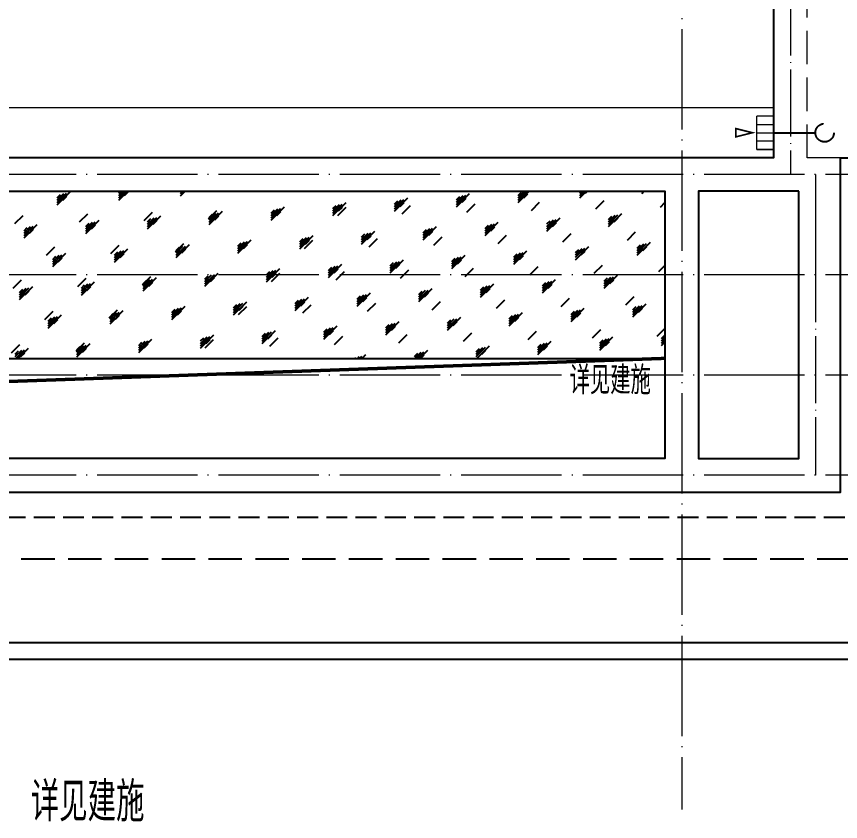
# Model space of a CAD drawing. Extents: x -518115 to 790560, y -210384 to 1628073.
# Drawn here: x 438138 to 443067, y 207335 to 212153 of the extents above; entities that cross this region are included whole.
import ezdxf

# ---------------------------------------------------------------- set-up
doc = ezdxf.new("R2010")
doc.units = 0
doc.header["$LTSCALE"] = 1000
doc.header["$MEASUREMENT"] = 0
for name, pattern in [('#P_--_20B1_001_t3$0$DASH', [0.35, 0.25, -0.1]), ('__DASH', [0.35, 0.25, -0.1]), ('DASH', [0.35, 0.25, -0.1]), ('DOTE', [2.42, 2, -0.2, 0.02, -0.2])]:
    doc.linetypes.add(name, pattern=pattern)
for name, color, linetype, lineweight in [('DOTE', 19, 'DOTE', 9), ('平面-分水线', 214, 'Continuous', 15), ('平面-排水沟', 86, 'Continuous', 15), ('平面-看线', 45, 'Continuous', 15)]:
    doc.layers.add(name, color=color, linetype=linetype, lineweight=lineweight)
for name, color, linetype in [('PUB_TEXT', 4, 'Continuous'), ('ROOF', 183, 'Continuous'), ('VPIPE-凝结', 150, 'Continuous'), ('VPIPE-雨水', 4, 'DASH'), ('保温', 6, 'Continuous'), ('看线', 251, 'Continuous')]:
    doc.layers.add(name, color=color, linetype=linetype)
doc.styles.add('_TCH_AXIS', font='COMPLEX', dxfattribs={"bigfont": 'GBCBIG'})

# ---------------------------------------------------------------- blocks, each defined once
blk = doc.blocks.new('DFSFSF')
at = {"layer": '平面-分水线'}
for p, q in [((697141.9, 775567.7), (697141.9, 775667.6)), ((697342.3, 775667.6), (697142.7, 775667.6)), ((697193.1, 775567.7), (697193.1, 775667.6)), ((697242.5, 775567.7), (697242.5, 775667.6)), ((697291.9, 775567.7), (697291.9, 775667.6)), ((697342.3, 775667.6), (697342.3, 775567.7)), ((697342.3, 775567.7), (697342.3, 775667.6)), ((697342.3, 775567.7), (697142.7, 775567.7))]:
    blk.add_line(p, q, dxfattribs=at)
blk = doc.blocks.new('DFGDGDGD')
at = {"layer": '平面-分水线', "const_width": 10}
blk.add_lwpolyline([(697267.5, 775440.7), (697242.5, 775540.7), (697217.5, 775440.7)], close=True, dxfattribs=at)
blk.add_blockref('DFSFSF', (0, 0))
blk = doc.blocks.new('GDGDGDSDA')
at = {"layer": 'DOTE', "linetype": 'DOTE', "ltscale": 0.3}
for p, q in [((440834.8, 367858.3), (440834.8, 359558.3)), ((471334.8, 363358.3), (417334.8, 363358.3)), ((441634.8, 363358.3), (441634.8, 362758.3)), ((471334.8, 362758.3), (417334.8, 362758.3)), ((471334.8, 362158.3), (417334.8, 362158.3)), ((471334.8, 361558.3), (417334.8, 361558.3))]:
    blk.add_line(p, q, dxfattribs=at)

msp = doc.modelspace()

# ---------------------------------------------------------------- hatches: boundary and pattern name
at = {"layer": '保温', "linetype": 'Continuous', "ltscale": 10, "true_color": 0x636466}
h = msp.add_hatch(dxfattribs=at)
h.set_pattern_fill('玻璃1', color=251, scale=35, style=0)
h.set_pattern_definition([(45, (0, 14), (-171.45925, 171.45925), [78.4, -201.6]), (45, (33.6, 28), (-171.45925, 171.45925), [33.6, -246.4]), (45, (0, 28), (-171.45925, 171.45925), [56, -224]), (45, (16.8, 14), (188.0904, -188.0904), [70, -210]), (45, (0, 0), (-171.45925, 171.45925), [112, -168]), (45, (0, 42), (-171.45925, 171.45925), [28, -252])])
h.paths.add_polyline_path([(442016.6, 210106.8), (442016.6, 211106.8), (436416.5, 211106.9), (436416.5, 210106.8)])

# ---------------------------------------------------------------- linework, layer by layer
at = {"color": 6, "const_width": 20}
msp.add_lwpolyline([(436416.5, 209507), (436622.3, 209916.7), (442016.6, 210106.9)], dxfattribs=at)
at = {"layer": 'DOTE', "ltscale": 0.2}
for p, q in [((442766.6, 215707), (442766.6, 211207)), ((442916.6, 211207), (442916.6, 209407))]:
    msp.add_line(p, q, dxfattribs=at)
at = {"layer": 'ROOF', "ltscale": 0.8}
for points in [[(431016.6, 220407), (431016.6, 221857), (435216.6, 221857), (435216.6, 220407), (434416.6, 220407), (434416.6, 217807.3), (436416.4, 217807.3), (436416.4, 218407), (440816.6, 218407), (440816.6, 215607), (442666.6, 215607), (442666.6, 211307.1), (436216.5, 211306.9), (436216.5, 209507), (430016.6, 209507), (430016.6, 211306.9), (424216.6, 211307.1), (424216.6, 215607), (425416.6, 215607), (425416.6, 218407), (427016.6, 218407), (427016.6, 215607), (431766.6, 215607)], [(424016.6, 216807), (422166.6, 216807), (422166.6, 212307), (422166.6, 212307), (422166.6, 208307), (444066.6, 208307), (444066.6, 209507), (445616.6, 209507)], [(425216.6, 216707), (422266.6, 216707), (422266.6, 208407), (443966.6, 208407), (443966.6, 209607), (445616.6, 209607)], [(424016.6, 209307), (443066.6, 209307), (443066.6, 211307), (443366.6, 211307)]]:
    msp.add_lwpolyline(points, dxfattribs=at)
at = {"layer": 'ROOF', "linetype": '__DASH', "ltscale": 0.8}
msp.add_lwpolyline([(425216.6, 216207), (422766.6, 216207), (422766.6, 208907), (443466.6, 208907), (443466.6, 210107), (445616.6, 210107)], dxfattribs=at)
at = {"layer": 'ROOF', "ltscale": 0.8}
for points in [[(436416.5, 209507), (436416.5, 211106.9), (442016.6, 211107), (442016.6, 209507)], [(442816.6, 211107), (442216.6, 211107), (442216.6, 209507), (442816.6, 209507)]]:
    msp.add_lwpolyline(points, close=True, dxfattribs=at)
at = {"layer": 'VPIPE-凝结'}
msp.add_line((442666.6, 211457.1), (442916.6, 211457.1), dxfattribs=at)
at = {"layer": 'VPIPE-雨水'}
msp.add_circle((442971.6, 211457.1), 55, dxfattribs=at)
at = {"layer": '保温', "color": 132, "linetype": 'Continuous', "ltscale": 10}
msp.add_line((436416.5, 210106.9), (442016.6, 210106.7), dxfattribs=at)
at = {"layer": '平面-排水沟'}
msp.add_line((424216.6, 211607.1), (442666.6, 211607.1), dxfattribs=at)
at = {"layer": '平面-看线', "linetype": 'DASH', "ltscale": 0.8}
msp.add_lwpolyline([(443066.6, 211307), (442866.6, 211307), (442866.6, 215807), (441016.6, 215807), (441016.6, 218607), (437516.6, 218607), (437516.6, 220407), (435416.6, 220407), (435416.6, 222057), (430816.6, 222057), (430816.6, 220407), (428716.6, 220407), (428716.6, 218607), (425216.6, 218607), (425216.6, 216707)], dxfattribs=at)
at = {"layer": '看线', "color": 202, "linetype": '#P_--_20B1_001_t3$0$DASH', "ltscale": 0.5}
msp.add_lwpolyline([(424016.6, 211457), (423016.6, 211457), (423016.6, 209157), (443216.6, 209157), (443216.6, 210357), (445616.6, 210357)], dxfattribs=at)

# ---------------------------------------------------------------- block references
msp.add_blockref('GDGDGDSDA', (1281.8, -152151.3))
at = {"rotation": 270}
msp.add_blockref('DFGDGDGD', (-333001, 908699.6), dxfattribs=at)

# ---------------------------------------------------------------- texts
at = {"layer": 'PUB_TEXT', "style": '_TCH_AXIS'}
for height, p in [(168.79, (441446.3, 209891.7)), (236.31, (438223.1, 207335.5))]:
    msp.add_text('详见建施', height=height, dxfattribs=at).set_placement(p)

doc.saveas('drawing.dxf')
